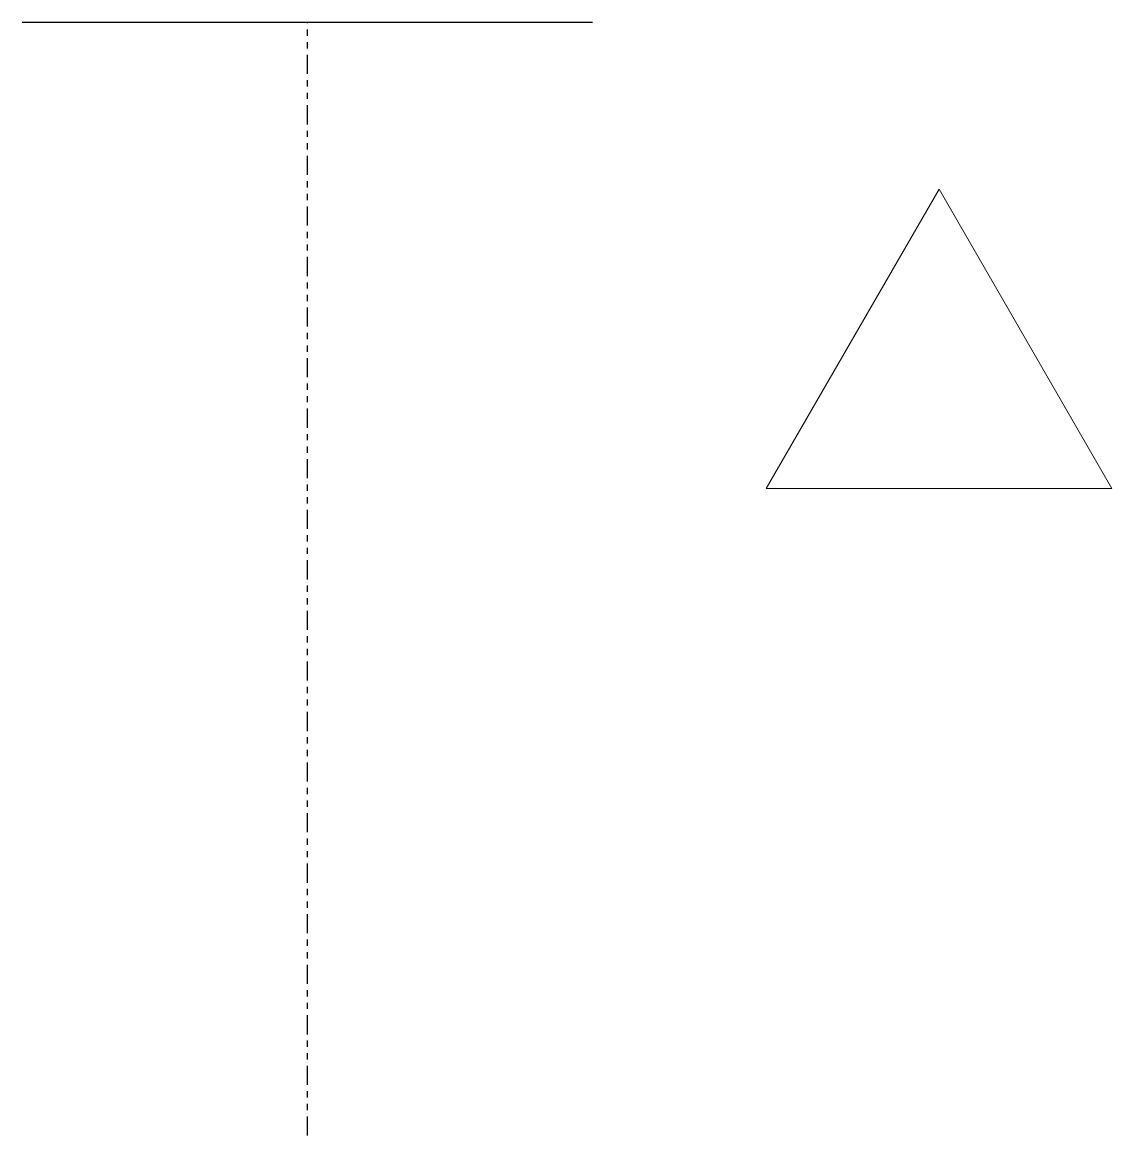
# Model space of a CAD drawing. Header units: inches. Extents: x 209270 to 234360, y -180214 to -150194.
# Drawn here: x 225156 to 226515, y -154676 to -153291 of the extents above; entities that cross this region are included whole.
import ezdxf

# ---------------------------------------------------------------- set-up
doc = ezdxf.new("R2010")
doc.units = ezdxf.units.IN
doc.header["$LTSCALE"] = 10
doc.header["$MEASUREMENT"] = 0
doc.linetypes.add('DXK_LINE_DOT5', pattern=[7.8785, 2.979, -0.9799, 0.9799, -0.9799, 0.9799, -0.9799])
doc.layers.get('0').update_dxf_attribs({"color": 1})
for name, color, linetype in [('_BLUE_0', 5, 'Continuous'), ('_BLUE_10', 5, 'Continuous'), ('_BLUE_2', 5, 'Continuous')]:
    doc.layers.add(name, color=color, linetype=linetype)
doc.layers.add('REV-C', color=1, linetype='Continuous', lineweight=18)

# ---------------------------------------------------------------- blocks, each defined once
blk = doc.blocks.new('A$Ca106b763')
at = {"layer": 'REV-C'}
blk.add_lwpolyline([(0, 373.2), (-215.5, 0), (215.5, 0)], close=True, dxfattribs=at)
blk = doc.blocks.new('MECH_DRAWING')
at = {"layer": 'REV-C'}
blk.add_blockref('A$Ca106b763', (226299.5, -153872.3, 0), dxfattribs=at)
blk = doc.blocks.new('GridLine-116860372-116903 - 114867')
at = {"layer": '_BLUE_10', "linetype": 'Continuous'}
blk.add_line((19756.1, 27661.7), (20645.1, 27661.7), dxfattribs=at)
at = {"layer": '_BLUE_2', "linetype": 'DXK_LINE_DOT5'}
blk.add_line((20200.6, 12454.5), (20200.6, 27661.7), dxfattribs=at)
blk = doc.blocks.new('STR_DRAWING')
at = {"layer": '_BLUE_0', "xscale": 0.8, "yscale": 0.8, "zscale": 0.8}
blk.add_blockref('GridLine-116860372-116903 - 114867', (971.5, 4264.2), dxfattribs=at)

msp = doc.modelspace()

# ---------------------------------------------------------------- block references
msp.add_blockref('MECH_DRAWING', (0, 0))
at = {"xscale": 0.9999999999078191, "yscale": 1.0000000000951985}
msp.add_blockref('STR_DRAWING', (208379.9, -179684.5), dxfattribs=at)

doc.saveas('drawing.dxf')
